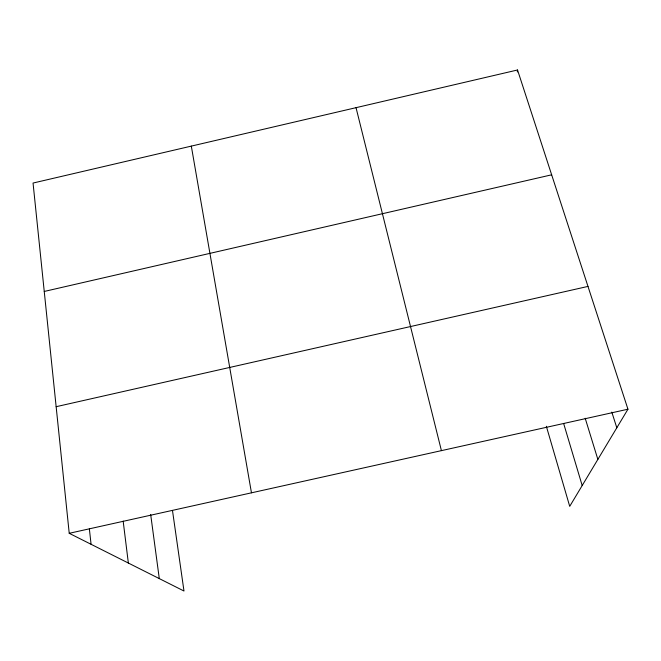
<?xml version="1.0" encoding="UTF-8"?>
<svg xmlns="http://www.w3.org/2000/svg" width="661" height="661" viewBox="0 0 661 661"><rect width="100%" height="100%" fill="white"/><g stroke="black" fill="none" stroke-linecap="round" stroke-linejoin="round"><path stroke-width="0.99" d="M517.307 71.983L517.538 69.983L33.05 183.047L69.223 533.303L183.981 591.017L172.48 510.466M517.538 69.983L627.95 409.209L569.716 506.351L546.341 426.262M44.246 291.451L551.662 174.81M56.144 406.697L587.984 286.411M69.223 533.303L627.95 409.209M611.813 412.109L616.812 427.791M585.192 418.248L597.858 459.403M563.635 423.47L582.184 485.546M356.031 107.669L441.416 450.637M191.318 146.114L251.461 492.825M150.675 514.506L159.293 578.606M123.161 521.091L128.358 563.048M89.367 528.916L91.078 544.292"/></g></svg>
